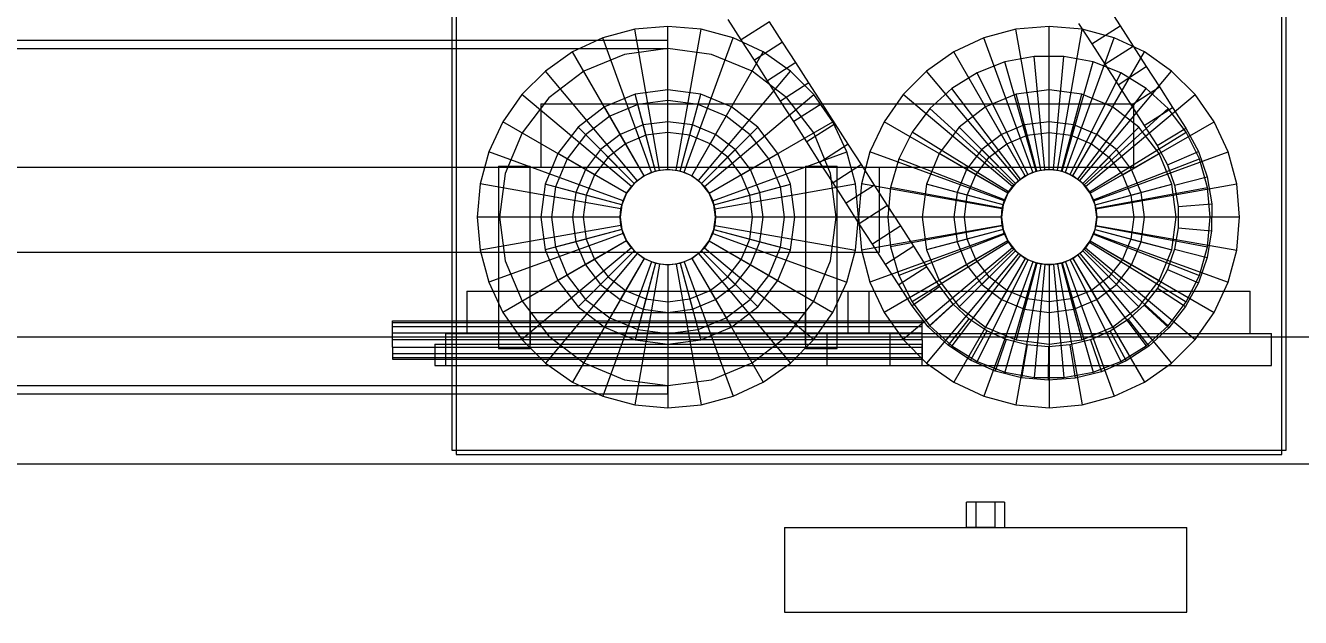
# Model space of a CAD drawing. Header units: millimetres. Extents: x -191664 to 191490, y -197311 to 10263.
# Drawn here: x 20351 to 20953, y -125022 to -124743 of the extents above; entities that cross this region are included whole.
import ezdxf

# ---------------------------------------------------------------- set-up
doc = ezdxf.new("R2010")
doc.units = ezdxf.units.MM
doc.layers.add('DET_secador_lateral', color=7, linetype='Continuous', lineweight=0)
doc.layers.add('R15_COTAS_TRANSPORTE_P', color=1, linetype='Continuous', lineweight=0)
doc.dimstyles.new('PLANTA_20', dxfattribs={"dimtxt": 50, "dimasz": 30, "dimexe": 30, "dimexo": 16, "dimgap": 20, "dimtad": 1, "dimtih": 1, "dimtoh": 1, "dimdec": 1, "dimzin": 0, "dimdsep": 46, "dimcen": 0.09, "dimadec": 0, "dimazin": 0, "dimtfac": 1, "dimtdec": 4, "dimtofl": 0, "dimtmove": 0, "dimatfit": 3, "dimfxl": 1, "dimtolj": 1, "dimtzin": 0, "dimarcsym": 0})

# ---------------------------------------------------------------- blocks, each defined once
blk = doc.blocks.new('*D133')
at = {"layer": 'Defpoints', "color": 0, "transparency": 16777216}
for p in [(439.69, -194147.98), (217.89, -194406.09), (-500, -194490), (-500, -194490), (500, -194490)]:
    blk.add_point(p, dxfattribs=at)
at = {"layer": 'R15_COTAS_TRANSPORTE_P', "color": 0, "lineweight": -2, "transparency": 16777216}
blk.add_arc((-500, -194490), 722.77, 2.37834, 17.62166, dxfattribs=at)
at = {"layer": 'R15_COTAS_TRANSPORTE_P', "color": 0, "transparency": 16777216}
for points in [[(184.12, -194272.81), (193.59, -194269.58), (179.18, -194242.8)], [(227.15, -194459.9), (217.15, -194460.11), (222.77, -194490)]]:
    blk.add_solid(points, dxfattribs=at)

msp = doc.modelspace()

# ---------------------------------------------------------------- linework, layer by layer
at = {"layer": 'DET_secador_lateral', "color": 55, "true_color": 0xb9a24b}
for p, q in [((20552.71, -124443.5), (20552.71, -124943.5)), ((20946.71, -124943.5), (20946.71, -124443.5)), ((20552.71, -124943.5), (20554.71, -124943.5)), ((20554.71, -124943.5), (20554.71, -124945.5)), ((20554.71, -124945.5), (20944.71, -124945.5)), ((20944.71, -124945.5), (20944.71, -124943.5)), ((20944.71, -124943.5), (20946.71, -124943.5))]:
    msp.add_line(p, q, dxfattribs=at)
at = {"layer": 'DET_secador_lateral', "color": 43, "true_color": 0xc7ad4e}
for p, q in [((20554.71, -124443.5), (20554.71, -124943.5)), ((20944.71, -124943.5), (20944.71, -124443.5)), ((20554.71, -124943.5), (20944.71, -124943.5))]:
    msp.add_line(p, q, dxfattribs=at)
at = {"layer": 'DET_secador_lateral', "color": 8, "true_color": 0x657a85}
for p, q in [((20862.04, -124733.52), (20868.24, -124743.16)), ((20689.34, -124749.87), (20683.15, -124740.23)), ((20702.7, -124741.28), (20689.34, -124749.87)), ((20708.9, -124750.92), (20702.7, -124741.28)), ((20848.68, -124742.1), (20854.88, -124751.74)), ((20854.88, -124751.74), (20868.24, -124743.16)), ((20868.24, -124743.16), (20874.43, -124752.79)), ((20695.54, -124759.51), (20689.34, -124749.87)), ((20708.9, -124750.92), (20695.54, -124759.51)), ((20715.09, -124760.56), (20708.9, -124750.92)), ((20854.88, -124751.74), (20861.08, -124761.38)), ((20861.08, -124761.38), (20874.43, -124752.79)), ((20874.43, -124752.79), (20880.63, -124762.43)), ((20701.74, -124769.14), (20695.54, -124759.51)), ((20715.09, -124760.56), (20701.74, -124769.14)), ((20721.29, -124770.2), (20715.09, -124760.56)), ((20861.08, -124761.38), (20867.27, -124771.02)), ((20867.27, -124771.02), (20880.63, -124762.43)), ((20880.63, -124762.43), (20886.83, -124772.07)), ((20707.93, -124778.78), (20701.74, -124769.14)), ((20721.29, -124770.2), (20707.93, -124778.78)), ((20727.49, -124779.83), (20721.29, -124770.2)), ((20867.27, -124771.02), (20873.47, -124780.66)), ((20873.47, -124780.66), (20886.83, -124772.07)), ((20886.83, -124772.07), (20893.02, -124781.71)), ((20714.13, -124788.42), (20707.93, -124778.78)), ((20727.49, -124779.83), (20714.13, -124788.42)), ((20733.68, -124789.47), (20727.49, -124779.83)), ((20873.47, -124780.66), (20879.67, -124790.3)), ((20879.67, -124790.3), (20893.02, -124781.71)), ((20893.02, -124781.71), (20899.37, -124791.6)), ((20720.32, -124798.06), (20714.13, -124788.42)), ((20733.68, -124789.47), (20720.32, -124798.06)), ((20739.88, -124799.11), (20733.68, -124789.47)), ((20879.67, -124790.3), (20885.71, -124799.68)), ((20885.71, -124799.68), (20899.37, -124791.6)), ((20899.37, -124791.6), (20905.26, -124802.51)), ((20726.52, -124807.7), (20720.32, -124798.06)), ((20739.88, -124799.11), (20726.52, -124807.7)), ((20746.08, -124808.75), (20739.88, -124799.11)), ((20885.71, -124799.68), (20890.72, -124808.9)), ((20890.72, -124808.9), (20905.26, -124802.51)), ((20905.26, -124802.51), (20909.41, -124814.58)), ((20732.72, -124817.34), (20726.52, -124807.7)), ((20746.08, -124808.75), (20732.72, -124817.34)), ((20752.27, -124818.39), (20746.08, -124808.75)), ((20890.72, -124808.9), (20894.02, -124818.48)), ((20738.91, -124826.98), (20732.72, -124817.34)), ((20752.27, -124818.39), (20738.91, -124826.98)), ((20758.47, -124828.03), (20752.27, -124818.39)), ((20894.02, -124818.48), (20909.41, -124814.58)), ((20894.02, -124818.48), (20895.68, -124828.47)), ((20909.41, -124814.58), (20911.51, -124827.17)), ((20745.11, -124836.61), (20738.91, -124826.98)), ((20758.47, -124828.03), (20745.11, -124836.61)), ((20764.66, -124837.67), (20758.47, -124828.03)), ((20895.68, -124828.47), (20895.67, -124838.6)), ((20895.68, -124828.47), (20911.51, -124827.17)), ((20911.51, -124827.17), (20911.5, -124839.93)), ((20751.31, -124846.25), (20745.11, -124836.61)), ((20764.66, -124837.67), (20751.31, -124846.25)), ((20770.86, -124847.3), (20764.66, -124837.67)), ((20895.67, -124838.6), (20894, -124848.59)), ((20895.67, -124838.6), (20911.5, -124839.93)), ((20911.5, -124839.93), (20909.39, -124852.51)), ((20757.5, -124855.89), (20751.31, -124846.25)), ((20770.86, -124847.3), (20757.5, -124855.89)), ((20777.06, -124856.94), (20770.86, -124847.3)), ((20894, -124848.59), (20890.69, -124858.17)), ((20894, -124848.59), (20909.39, -124852.51)), ((20909.39, -124852.51), (20905.23, -124864.57)), ((20763.7, -124865.53), (20757.5, -124855.89)), ((20777.06, -124856.94), (20763.7, -124865.53)), ((20783.07, -124866.31), (20777.06, -124856.94)), ((20890.69, -124858.17), (20885.86, -124867.07)), ((20890.69, -124858.17), (20905.23, -124864.57)), ((20770.08, -124875.44), (20763.7, -124865.53)), ((20783.07, -124866.31), (20770.08, -124875.44)), ((20789.42, -124874.62), (20783.07, -124866.31)), ((20885.86, -124867.07), (20879.61, -124875.05)), ((20885.86, -124867.07), (20899.13, -124875.78)), ((20905.23, -124864.57), (20899.13, -124875.78)), ((20777.66, -124885.29), (20770.08, -124875.44)), ((20789.42, -124874.62), (20777.66, -124885.29)), ((20796.82, -124881.53), (20789.42, -124874.62)), ((20879.61, -124875.05), (20872.14, -124881.89)), ((20879.61, -124875.05), (20891.27, -124885.83)), ((20899.13, -124875.78), (20891.27, -124885.83)), ((20786.99, -124894), (20777.66, -124885.29)), ((20796.82, -124881.53), (20786.99, -124894)), ((20805.27, -124887.12), (20796.82, -124881.53)), ((20872.14, -124881.89), (20863.64, -124887.4)), ((20872.14, -124881.89), (20881.86, -124894.45)), ((20805.27, -124887.12), (20797.63, -124901.04)), ((20814.52, -124891.25), (20805.27, -124887.12)), ((20814.52, -124891.25), (20809.28, -124906.24)), ((20824.33, -124893.79), (20814.52, -124891.25)), ((20863.64, -124887.4), (20854.35, -124891.44)), ((20863.64, -124887.4), (20871.15, -124901.39)), ((20891.27, -124885.83), (20881.86, -124894.45)), ((20797.63, -124901.04), (20786.99, -124894)), ((20824.33, -124893.79), (20821.63, -124909.44)), ((20834.42, -124894.68), (20824.33, -124893.79)), ((20834.42, -124894.68), (20834.35, -124910.55)), ((20844.52, -124893.88), (20834.42, -124894.68)), ((20854.35, -124891.44), (20844.52, -124893.88)), ((20844.52, -124893.88), (20847.07, -124909.56)), ((20854.35, -124891.44), (20859.45, -124906.48)), ((20881.86, -124894.45), (20871.15, -124901.39)), ((20809.28, -124906.24), (20797.63, -124901.04)), ((20871.15, -124901.39), (20859.45, -124906.48)), ((20821.63, -124909.44), (20809.28, -124906.24)), ((20834.35, -124910.55), (20821.63, -124909.44)), ((20859.45, -124906.48), (20847.07, -124909.56)), ((20847.07, -124909.56), (20834.35, -124910.55))]:
    msp.add_line(p, q, dxfattribs=at)
at = {"layer": 'DET_secador_lateral', "color": 252, "true_color": 0x8ba19a}
for p, q in [((20639.08, -124744.87), (20623.93, -124748.93)), ((20654.71, -124743.5), (20639.08, -124744.87)), ((20650.81, -124811.34), (20639.08, -124744.87)), ((20670.34, -124744.87), (20654.71, -124743.5)), ((20654.71, -124811), (20654.71, -124743.5)), ((20658.62, -124811.34), (20670.34, -124744.87)), ((20685.49, -124748.93), (20670.34, -124744.87)), ((20819.08, -124744.87), (20803.93, -124748.93)), ((20834.71, -124743.5), (20819.08, -124744.87)), ((20830.81, -124811.34), (20819.08, -124744.87)), ((20850.34, -124744.87), (20834.71, -124743.5)), ((20834.71, -124811), (20834.71, -124743.5)), ((20838.62, -124811.34), (20850.34, -124744.87)), ((20865.49, -124748.93), (20850.34, -124744.87)), ((20623.93, -124748.93), (20609.71, -124755.56)), ((20647.02, -124812.36), (20623.93, -124748.93)), ((20662.41, -124812.36), (20685.49, -124748.93)), ((20699.71, -124755.56), (20685.49, -124748.93)), ((20803.93, -124748.93), (20789.71, -124755.56)), ((20827.02, -124812.36), (20803.93, -124748.93)), ((20842.41, -124812.36), (20865.49, -124748.93)), ((20879.71, -124755.56), (20865.49, -124748.93)), ((20609.71, -124755.56), (20596.86, -124764.56)), ((20643.46, -124814.01), (20609.71, -124755.56)), ((20665.96, -124814.01), (20699.71, -124755.56)), ((20712.56, -124764.56), (20699.71, -124755.56)), ((20789.71, -124755.56), (20776.86, -124764.56)), ((20823.46, -124814.01), (20789.71, -124755.56)), ((20827.69, -124757.71), (20813.88, -124760.29)), ((20841.74, -124757.71), (20827.69, -124757.71)), ((20832.64, -124811.1), (20827.69, -124757.71)), ((20836.79, -124811.1), (20841.74, -124757.71)), ((20855.54, -124760.29), (20841.74, -124757.71)), ((20845.96, -124814.01), (20879.71, -124755.56)), ((20892.56, -124764.56), (20879.71, -124755.56)), ((20596.86, -124764.56), (20585.77, -124775.65)), ((20640.25, -124816.26), (20596.86, -124764.56)), ((20669.17, -124816.26), (20712.56, -124764.56)), ((20723.66, -124775.65), (20712.56, -124764.56)), ((20776.86, -124764.56), (20765.77, -124775.65)), ((20820.25, -124816.26), (20776.86, -124764.56)), ((20813.88, -124760.29), (20800.78, -124765.36)), ((20828.55, -124811.86), (20813.88, -124760.29)), ((20840.87, -124811.86), (20855.54, -124760.29)), ((20849.17, -124816.26), (20892.56, -124764.56)), ((20868.64, -124765.36), (20855.54, -124760.29)), ((20903.66, -124775.65), (20892.56, -124764.56)), ((20800.78, -124765.36), (20788.84, -124772.76)), ((20824.68, -124813.36), (20800.78, -124765.36)), ((20844.74, -124813.36), (20868.64, -124765.36)), ((20880.58, -124772.76), (20868.64, -124765.36)), ((20585.77, -124775.65), (20576.77, -124788.5)), ((20637.48, -124819.04), (20585.77, -124775.65)), ((20639.18, -124775.54), (20624.71, -124781.54)), ((20654.71, -124773.5), (20639.18, -124775.54)), ((20644.36, -124794.86), (20639.18, -124775.54)), ((20648.89, -124811.77), (20639.18, -124775.54)), ((20670.24, -124775.54), (20654.71, -124773.5)), ((20654.71, -124793.5), (20654.71, -124773.5)), ((20654.71, -124811), (20654.71, -124773.5)), ((20660.54, -124811.77), (20670.24, -124775.54)), ((20665.06, -124794.86), (20670.24, -124775.54)), ((20684.71, -124781.54), (20670.24, -124775.54)), ((20671.95, -124819.04), (20723.66, -124775.65)), ((20732.65, -124788.5), (20723.66, -124775.65)), ((20765.77, -124775.65), (20756.77, -124788.5)), ((20817.48, -124819.04), (20765.77, -124775.65)), ((20788.84, -124772.76), (20778.46, -124782.22)), ((20821.15, -124815.54), (20788.84, -124772.76)), ((20819.18, -124775.54), (20804.71, -124781.54)), ((20834.71, -124773.5), (20819.18, -124775.54)), ((20824.36, -124794.86), (20819.18, -124775.54)), ((20828.89, -124811.77), (20819.18, -124775.54)), ((20850.24, -124775.54), (20834.71, -124773.5)), ((20834.71, -124793.5), (20834.71, -124773.5)), ((20834.71, -124811), (20834.71, -124773.5)), ((20840.54, -124811.77), (20850.24, -124775.54)), ((20845.06, -124794.86), (20850.24, -124775.54)), ((20848.27, -124815.54), (20880.58, -124772.76)), ((20864.71, -124781.54), (20850.24, -124775.54)), ((20851.95, -124819.04), (20903.66, -124775.65)), ((20890.96, -124782.22), (20880.58, -124772.76)), ((20912.65, -124788.5), (20903.66, -124775.65)), ((20624.71, -124781.54), (20612.29, -124791.07)), ((20634.71, -124798.86), (20624.71, -124781.54)), ((20643.46, -124814.01), (20624.71, -124781.54)), ((20665.96, -124814.01), (20684.71, -124781.54)), ((20674.71, -124798.86), (20684.71, -124781.54)), ((20697.14, -124791.07), (20684.71, -124781.54)), ((20778.46, -124782.22), (20770, -124793.43)), ((20818.08, -124818.34), (20778.46, -124782.22)), ((20804.71, -124781.54), (20792.29, -124791.07)), ((20814.71, -124798.86), (20804.71, -124781.54)), ((20823.46, -124814.01), (20804.71, -124781.54)), ((20845.96, -124814.01), (20864.71, -124781.54)), ((20851.34, -124818.34), (20890.96, -124782.22)), ((20854.71, -124798.86), (20864.71, -124781.54)), ((20877.14, -124791.07), (20864.71, -124781.54)), ((20899.43, -124793.43), (20890.96, -124782.22)), ((20576.77, -124788.5), (20570.14, -124802.72)), ((20635.23, -124822.25), (20576.77, -124788.5)), ((20654.71, -124788.5), (20643.07, -124790.03)), ((20666.36, -124790.03), (20654.71, -124788.5)), ((20654.71, -124811), (20654.71, -124788.5)), ((20674.2, -124822.25), (20732.65, -124788.5)), ((20739.28, -124802.72), (20732.65, -124788.5)), ((20756.77, -124788.5), (20750.14, -124802.72)), ((20815.23, -124822.25), (20756.77, -124788.5)), ((20834.71, -124788.5), (20823.07, -124790.03)), ((20846.36, -124790.03), (20834.71, -124788.5)), ((20834.71, -124811), (20834.71, -124788.5)), ((20854.2, -124822.25), (20912.65, -124788.5)), ((20919.28, -124802.72), (20912.65, -124788.5)), ((20612.29, -124791.07), (20602.75, -124803.5)), ((20626.43, -124805.22), (20612.29, -124791.07)), ((20638.8, -124817.59), (20612.29, -124791.07)), ((20632.21, -124794.53), (20622.89, -124801.68)), ((20643.07, -124790.03), (20632.21, -124794.53)), ((20643.46, -124814.01), (20632.21, -124794.53)), ((20648.89, -124811.77), (20643.07, -124790.03)), ((20660.54, -124811.77), (20666.36, -124790.03)), ((20665.96, -124814.01), (20677.21, -124794.53)), ((20677.21, -124794.53), (20666.36, -124790.03)), ((20670.62, -124817.59), (20697.14, -124791.07)), ((20686.53, -124801.68), (20677.21, -124794.53)), ((20683, -124805.22), (20697.14, -124791.07)), ((20706.67, -124803.5), (20697.14, -124791.07)), ((20770, -124793.43), (20763.74, -124806)), ((20815.58, -124821.66), (20770, -124793.43)), ((20792.29, -124791.07), (20782.75, -124803.5)), ((20806.43, -124805.22), (20792.29, -124791.07)), ((20818.8, -124817.59), (20792.29, -124791.07)), ((20812.21, -124794.53), (20802.89, -124801.68)), ((20823.07, -124790.03), (20812.21, -124794.53)), ((20823.46, -124814.01), (20812.21, -124794.53)), ((20814.71, -124798.86), (20824.36, -124794.86)), ((20828.89, -124811.77), (20823.07, -124790.03)), ((20824.36, -124794.86), (20834.71, -124793.5)), ((20834.71, -124793.5), (20845.06, -124794.86)), ((20840.54, -124811.77), (20846.36, -124790.03)), ((20845.06, -124794.86), (20854.71, -124798.86)), ((20845.96, -124814.01), (20857.21, -124794.53)), ((20857.21, -124794.53), (20846.36, -124790.03)), ((20850.62, -124817.59), (20877.14, -124791.07)), ((20853.84, -124821.66), (20899.43, -124793.43)), ((20866.53, -124801.68), (20857.21, -124794.53)), ((20863, -124805.22), (20877.14, -124791.07)), ((20886.67, -124803.5), (20877.14, -124791.07)), ((20905.69, -124806), (20899.43, -124793.43)), ((20806.43, -124805.22), (20814.71, -124798.86)), ((20854.71, -124798.86), (20863, -124805.22)), ((20570.14, -124802.72), (20566.08, -124817.87)), ((20633.57, -124825.8), (20570.14, -124802.72)), ((20602.75, -124803.5), (20596.76, -124817.97)), ((20620.07, -124813.5), (20602.75, -124803.5)), ((20635.23, -124822.25), (20602.75, -124803.5)), ((20622.89, -124801.68), (20615.74, -124811)), ((20638.8, -124817.59), (20622.89, -124801.68)), ((20670.62, -124817.59), (20686.53, -124801.68)), ((20674.2, -124822.25), (20706.67, -124803.5)), ((20675.86, -124825.8), (20739.28, -124802.72)), ((20693.68, -124811), (20686.53, -124801.68)), ((20689.35, -124813.5), (20706.67, -124803.5)), ((20712.67, -124817.97), (20706.67, -124803.5)), ((20743.34, -124817.87), (20739.28, -124802.72)), ((20750.14, -124802.72), (20746.08, -124817.87)), ((20813.57, -124825.8), (20750.14, -124802.72)), ((20763.74, -124806), (20759.89, -124819.51)), ((20813.73, -124825.37), (20763.74, -124806)), ((20782.75, -124803.5), (20776.76, -124817.97)), ((20800.07, -124813.5), (20782.75, -124803.5)), ((20815.23, -124822.25), (20782.75, -124803.5)), ((20802.89, -124801.68), (20795.74, -124811)), ((20800.07, -124813.5), (20806.43, -124805.22)), ((20818.8, -124817.59), (20802.89, -124801.68)), ((20850.62, -124817.59), (20866.53, -124801.68)), ((20854.2, -124822.25), (20886.67, -124803.5)), ((20855.69, -124825.37), (20905.69, -124806)), ((20855.86, -124825.8), (20919.28, -124802.72)), ((20863, -124805.22), (20869.35, -124813.5)), ((20873.68, -124811), (20866.53, -124801.68)), ((20869.35, -124813.5), (20886.67, -124803.5)), ((20892.67, -124817.97), (20886.67, -124803.5)), ((20909.53, -124819.51), (20905.69, -124806)), ((20923.34, -124817.87), (20919.28, -124802.72)), ((20615.74, -124811), (20611.25, -124821.85)), ((20635.23, -124822.25), (20615.74, -124811)), ((20643.46, -124814.01), (20647.02, -124812.36)), ((20647.02, -124812.36), (20650.81, -124811.34)), ((20650.81, -124811.34), (20654.71, -124811)), ((20654.71, -124811), (20658.62, -124811.34)), ((20658.62, -124811.34), (20662.41, -124812.36)), ((20662.41, -124812.36), (20665.96, -124814.01)), ((20674.2, -124822.25), (20693.68, -124811)), ((20698.18, -124821.85), (20693.68, -124811)), ((20795.74, -124811), (20791.25, -124821.85)), ((20815.23, -124822.25), (20795.74, -124811)), ((20823.46, -124814.01), (20827.02, -124812.36)), ((20824.68, -124813.36), (20828.55, -124811.86)), ((20827.02, -124812.36), (20830.81, -124811.34)), ((20828.55, -124811.86), (20832.64, -124811.1)), ((20830.81, -124811.34), (20834.71, -124811)), ((20832.64, -124811.1), (20836.79, -124811.1)), ((20834.71, -124811), (20838.62, -124811.34)), ((20836.79, -124811.1), (20840.87, -124811.86)), ((20838.62, -124811.34), (20842.41, -124812.36)), ((20840.87, -124811.86), (20844.74, -124813.36)), ((20842.41, -124812.36), (20845.96, -124814.01)), ((20854.2, -124822.25), (20873.68, -124811)), ((20878.18, -124821.85), (20873.68, -124811)), ((20566.08, -124817.87), (20564.71, -124833.5)), ((20632.55, -124829.59), (20566.08, -124817.87)), ((20596.76, -124817.97), (20594.71, -124833.5)), ((20616.08, -124823.15), (20596.76, -124817.97)), ((20632.98, -124827.68), (20596.76, -124817.97)), ((20635.23, -124822.25), (20637.48, -124819.04)), ((20637.48, -124819.04), (20640.25, -124816.26)), ((20640.25, -124816.26), (20643.46, -124814.01)), ((20665.96, -124814.01), (20669.17, -124816.26)), ((20669.17, -124816.26), (20671.95, -124819.04)), ((20671.95, -124819.04), (20674.2, -124822.25)), ((20676.45, -124827.68), (20712.67, -124817.97)), ((20676.87, -124829.59), (20743.34, -124817.87)), ((20693.35, -124823.15), (20712.67, -124817.97)), ((20714.71, -124833.5), (20712.67, -124817.97)), ((20744.71, -124833.5), (20743.34, -124817.87)), ((20746.08, -124817.87), (20744.71, -124833.5)), ((20812.55, -124829.59), (20746.08, -124817.87)), ((20776.76, -124817.97), (20774.71, -124833.5)), ((20796.08, -124823.15), (20776.76, -124817.97)), ((20812.98, -124827.68), (20776.76, -124817.97)), ((20796.08, -124823.15), (20800.07, -124813.5)), ((20815.23, -124822.25), (20817.48, -124819.04)), ((20815.58, -124821.66), (20818.08, -124818.34)), ((20817.48, -124819.04), (20820.25, -124816.26)), ((20818.08, -124818.34), (20821.15, -124815.54)), ((20820.25, -124816.26), (20823.46, -124814.01)), ((20821.15, -124815.54), (20824.68, -124813.36)), ((20844.74, -124813.36), (20848.27, -124815.54)), ((20845.96, -124814.01), (20849.17, -124816.26)), ((20848.27, -124815.54), (20851.34, -124818.34)), ((20849.17, -124816.26), (20851.95, -124819.04)), ((20851.34, -124818.34), (20853.84, -124821.66)), ((20851.95, -124819.04), (20854.2, -124822.25)), ((20856.45, -124827.68), (20892.67, -124817.97)), ((20856.87, -124829.59), (20923.34, -124817.87)), ((20869.35, -124813.5), (20873.35, -124823.15)), ((20873.35, -124823.15), (20892.67, -124817.97)), ((20894.71, -124833.5), (20892.67, -124817.97)), ((20924.71, -124833.5), (20923.34, -124817.87)), ((20611.25, -124821.85), (20609.71, -124833.5)), ((20632.98, -124827.68), (20611.25, -124821.85)), ((20633.57, -124825.8), (20635.23, -124822.25)), ((20674.2, -124822.25), (20675.86, -124825.8)), ((20676.45, -124827.68), (20698.18, -124821.85)), ((20699.71, -124833.5), (20698.18, -124821.85)), ((20759.89, -124819.51), (20758.6, -124833.5)), ((20812.6, -124829.37), (20759.89, -124819.51)), ((20791.25, -124821.85), (20789.71, -124833.5)), ((20812.98, -124827.68), (20791.25, -124821.85)), ((20794.71, -124833.5), (20796.08, -124823.15)), ((20813.57, -124825.8), (20815.23, -124822.25)), ((20813.73, -124825.37), (20815.58, -124821.66)), ((20853.84, -124821.66), (20855.69, -124825.37)), ((20854.2, -124822.25), (20855.86, -124825.8)), ((20856.45, -124827.68), (20878.18, -124821.85)), ((20856.83, -124829.37), (20909.53, -124819.51)), ((20873.35, -124823.15), (20874.71, -124833.5)), ((20879.71, -124833.5), (20878.18, -124821.85)), ((20910.83, -124833.5), (20909.53, -124819.51)), ((20632.21, -124833.5), (20632.55, -124829.59)), ((20632.55, -124829.59), (20633.57, -124825.8)), ((20675.86, -124825.8), (20676.87, -124829.59)), ((20676.87, -124829.59), (20677.21, -124833.5)), ((20812.21, -124833.5), (20812.6, -124829.37)), ((20812.21, -124833.5), (20812.55, -124829.59)), ((20812.55, -124829.59), (20813.57, -124825.8)), ((20812.6, -124829.37), (20813.73, -124825.37)), ((20855.69, -124825.37), (20856.83, -124829.37)), ((20855.86, -124825.8), (20856.87, -124829.59)), ((20856.83, -124829.37), (20857.21, -124833.5)), ((20856.87, -124829.59), (20857.21, -124833.5)), ((20632.21, -124833.5), (20564.71, -124833.5)), ((20564.71, -124833.5), (20566.08, -124849.13)), ((20614.71, -124833.5), (20594.71, -124833.5)), ((20594.71, -124833.5), (20596.76, -124849.03)), ((20632.21, -124833.5), (20594.71, -124833.5)), ((20632.21, -124833.5), (20609.71, -124833.5)), ((20609.71, -124833.5), (20611.25, -124845.15)), ((20632.55, -124837.41), (20632.21, -124833.5)), ((20677.21, -124833.5), (20676.87, -124837.41)), ((20714.71, -124833.5), (20677.21, -124833.5)), ((20699.71, -124833.5), (20677.21, -124833.5)), ((20744.71, -124833.5), (20677.21, -124833.5)), ((20714.71, -124833.5), (20694.71, -124833.5)), ((20698.18, -124845.15), (20699.71, -124833.5)), ((20712.67, -124849.03), (20714.71, -124833.5)), ((20743.34, -124849.13), (20744.71, -124833.5)), ((20812.21, -124833.5), (20744.71, -124833.5)), ((20744.71, -124833.5), (20746.08, -124849.13)), ((20812.21, -124833.5), (20758.6, -124833.5)), ((20758.6, -124833.5), (20759.89, -124847.49)), ((20794.71, -124833.5), (20774.71, -124833.5)), ((20774.71, -124833.5), (20776.76, -124849.03)), ((20812.21, -124833.5), (20774.71, -124833.5)), ((20812.21, -124833.5), (20789.71, -124833.5)), ((20789.71, -124833.5), (20791.25, -124845.15)), ((20796.08, -124843.85), (20794.71, -124833.5)), ((20812.6, -124837.63), (20812.21, -124833.5)), ((20812.55, -124837.41), (20812.21, -124833.5)), ((20857.21, -124833.5), (20856.83, -124837.63)), ((20857.21, -124833.5), (20856.87, -124837.41)), ((20894.71, -124833.5), (20857.21, -124833.5)), ((20879.71, -124833.5), (20857.21, -124833.5)), ((20910.83, -124833.5), (20857.21, -124833.5)), ((20924.71, -124833.5), (20857.21, -124833.5)), ((20874.71, -124833.5), (20873.35, -124843.85)), ((20894.71, -124833.5), (20874.71, -124833.5)), ((20878.18, -124845.15), (20879.71, -124833.5)), ((20892.67, -124849.03), (20894.71, -124833.5)), ((20909.53, -124847.49), (20910.83, -124833.5)), ((20923.34, -124849.13), (20924.71, -124833.5)), ((20632.55, -124837.41), (20566.08, -124849.13)), ((20633.57, -124841.2), (20570.14, -124864.28)), ((20632.98, -124839.32), (20596.76, -124849.03)), ((20632.98, -124839.32), (20611.25, -124845.15)), ((20633.57, -124841.2), (20632.55, -124837.41)), ((20635.23, -124844.75), (20633.57, -124841.2)), ((20675.86, -124841.2), (20674.2, -124844.75)), ((20676.87, -124837.41), (20675.86, -124841.2)), ((20675.86, -124841.2), (20739.28, -124864.28)), ((20676.45, -124839.32), (20712.67, -124849.03)), ((20676.45, -124839.32), (20698.18, -124845.15)), ((20676.87, -124837.41), (20743.34, -124849.13)), ((20812.55, -124837.41), (20746.08, -124849.13)), ((20813.57, -124841.2), (20750.14, -124864.28)), ((20812.6, -124837.63), (20759.89, -124847.49)), ((20813.73, -124841.63), (20763.74, -124861)), ((20812.98, -124839.32), (20776.76, -124849.03)), ((20812.98, -124839.32), (20791.25, -124845.15)), ((20813.57, -124841.2), (20812.55, -124837.41)), ((20813.73, -124841.63), (20812.6, -124837.63)), ((20815.23, -124844.75), (20813.57, -124841.2)), ((20815.58, -124845.34), (20813.73, -124841.63)), ((20855.69, -124841.63), (20853.84, -124845.34)), ((20855.86, -124841.2), (20854.2, -124844.75)), ((20856.83, -124837.63), (20855.69, -124841.63)), ((20855.69, -124841.63), (20905.69, -124861)), ((20856.87, -124837.41), (20855.86, -124841.2)), ((20855.86, -124841.2), (20919.28, -124864.28)), ((20856.45, -124839.32), (20892.67, -124849.03)), ((20856.45, -124839.32), (20878.18, -124845.15)), ((20856.83, -124837.63), (20909.53, -124847.49)), ((20856.87, -124837.41), (20923.34, -124849.13)), ((20566.08, -124849.13), (20570.14, -124864.28)), ((20635.23, -124844.75), (20576.77, -124878.5)), ((20637.48, -124847.96), (20585.77, -124891.35)), ((20616.08, -124843.85), (20596.76, -124849.03)), ((20596.76, -124849.03), (20602.75, -124863.5)), ((20635.23, -124844.75), (20602.75, -124863.5)), ((20611.25, -124845.15), (20615.74, -124856)), ((20635.23, -124844.75), (20615.74, -124856)), ((20637.48, -124847.96), (20635.23, -124844.75)), ((20640.25, -124850.74), (20637.48, -124847.96)), ((20671.95, -124847.96), (20669.17, -124850.74)), ((20674.2, -124844.75), (20671.95, -124847.96)), ((20671.95, -124847.96), (20723.66, -124891.35)), ((20674.2, -124844.75), (20706.67, -124863.5)), ((20674.2, -124844.75), (20693.68, -124856)), ((20674.2, -124844.75), (20732.65, -124878.5)), ((20693.35, -124843.85), (20712.67, -124849.03)), ((20693.68, -124856), (20698.18, -124845.15)), ((20706.67, -124863.5), (20712.67, -124849.03)), ((20739.28, -124864.28), (20743.34, -124849.13)), ((20746.08, -124849.13), (20750.14, -124864.28)), ((20815.23, -124844.75), (20756.77, -124878.5)), ((20759.89, -124847.49), (20763.74, -124861)), ((20817.48, -124847.96), (20765.77, -124891.35)), ((20815.58, -124845.34), (20770, -124873.57)), ((20796.08, -124843.85), (20776.76, -124849.03)), ((20776.76, -124849.03), (20782.75, -124863.5)), ((20818.08, -124848.66), (20778.46, -124884.78)), ((20815.23, -124844.75), (20782.75, -124863.5)), ((20791.25, -124845.15), (20795.74, -124856)), ((20815.23, -124844.75), (20795.74, -124856)), ((20800.07, -124853.5), (20796.08, -124843.85)), ((20817.48, -124847.96), (20815.23, -124844.75)), ((20818.08, -124848.66), (20815.58, -124845.34)), ((20820.25, -124850.74), (20817.48, -124847.96)), ((20821.15, -124851.46), (20818.08, -124848.66)), ((20851.34, -124848.66), (20848.27, -124851.46)), ((20851.95, -124847.96), (20849.17, -124850.74)), ((20853.84, -124845.34), (20851.34, -124848.66)), ((20851.34, -124848.66), (20890.96, -124884.78)), ((20854.2, -124844.75), (20851.95, -124847.96)), ((20851.95, -124847.96), (20903.66, -124891.35)), ((20853.84, -124845.34), (20899.43, -124873.57)), ((20854.2, -124844.75), (20886.67, -124863.5)), ((20854.2, -124844.75), (20873.68, -124856)), ((20854.2, -124844.75), (20912.65, -124878.5)), ((20873.35, -124843.85), (20869.35, -124853.5)), ((20873.35, -124843.85), (20892.67, -124849.03)), ((20873.68, -124856), (20878.18, -124845.15)), ((20886.67, -124863.5), (20892.67, -124849.03)), ((20905.69, -124861), (20909.53, -124847.49)), ((20919.28, -124864.28), (20923.34, -124849.13)), ((20640.25, -124850.74), (20596.86, -124902.44)), ((20620.07, -124853.5), (20602.75, -124863.5)), ((20643.46, -124852.99), (20609.71, -124911.44)), ((20638.8, -124849.41), (20612.29, -124875.93)), ((20638.8, -124849.41), (20622.89, -124865.32)), ((20647.02, -124854.64), (20623.93, -124918.07)), ((20643.46, -124852.99), (20624.71, -124885.46)), ((20643.46, -124852.99), (20632.21, -124872.47)), ((20648.89, -124855.23), (20639.18, -124891.46)), ((20643.46, -124852.99), (20640.25, -124850.74)), ((20648.89, -124855.23), (20643.07, -124876.97)), ((20647.02, -124854.64), (20643.46, -124852.99)), ((20650.81, -124855.66), (20647.02, -124854.64)), ((20662.41, -124854.64), (20658.62, -124855.66)), ((20660.54, -124855.23), (20670.24, -124891.46)), ((20660.54, -124855.23), (20666.36, -124876.97)), ((20665.96, -124852.99), (20662.41, -124854.64)), ((20662.41, -124854.64), (20685.49, -124918.07)), ((20669.17, -124850.74), (20665.96, -124852.99)), ((20665.96, -124852.99), (20684.71, -124885.46)), ((20665.96, -124852.99), (20677.21, -124872.47)), ((20665.96, -124852.99), (20699.71, -124911.44)), ((20669.17, -124850.74), (20712.56, -124902.44)), ((20670.62, -124849.41), (20697.14, -124875.93)), ((20670.62, -124849.41), (20686.53, -124865.32)), ((20689.35, -124853.5), (20706.67, -124863.5)), ((20820.25, -124850.74), (20776.86, -124902.44)), ((20800.07, -124853.5), (20782.75, -124863.5)), ((20821.15, -124851.46), (20788.84, -124894.24)), ((20823.46, -124852.99), (20789.71, -124911.44)), ((20818.8, -124849.41), (20792.29, -124875.93)), ((20806.43, -124861.78), (20800.07, -124853.5)), ((20824.68, -124853.64), (20800.78, -124901.64)), ((20818.8, -124849.41), (20802.89, -124865.32)), ((20827.02, -124854.64), (20803.93, -124918.07)), ((20823.46, -124852.99), (20804.71, -124885.46)), ((20823.46, -124852.99), (20812.21, -124872.47)), ((20828.55, -124855.14), (20813.88, -124906.71)), ((20828.89, -124855.23), (20819.18, -124891.46)), ((20823.46, -124852.99), (20820.25, -124850.74)), ((20824.68, -124853.64), (20821.15, -124851.46)), ((20828.89, -124855.23), (20823.07, -124876.97)), ((20827.02, -124854.64), (20823.46, -124852.99)), ((20828.55, -124855.14), (20824.68, -124853.64)), ((20830.81, -124855.66), (20827.02, -124854.64)), ((20832.64, -124855.9), (20828.55, -124855.14)), ((20840.87, -124855.14), (20836.79, -124855.9)), ((20842.41, -124854.64), (20838.62, -124855.66)), ((20840.54, -124855.23), (20850.24, -124891.46)), ((20840.54, -124855.23), (20846.36, -124876.97)), ((20844.74, -124853.64), (20840.87, -124855.14)), ((20840.87, -124855.14), (20855.54, -124906.71)), ((20845.96, -124852.99), (20842.41, -124854.64)), ((20842.41, -124854.64), (20865.49, -124918.07)), ((20848.27, -124851.46), (20844.74, -124853.64)), ((20844.74, -124853.64), (20868.64, -124901.64)), ((20849.17, -124850.74), (20845.96, -124852.99)), ((20845.96, -124852.99), (20864.71, -124885.46)), ((20845.96, -124852.99), (20857.21, -124872.47)), ((20845.96, -124852.99), (20879.71, -124911.44)), ((20848.27, -124851.46), (20880.58, -124894.24)), ((20849.17, -124850.74), (20892.56, -124902.44)), ((20850.62, -124849.41), (20877.14, -124875.93)), ((20850.62, -124849.41), (20866.53, -124865.32)), ((20869.35, -124853.5), (20863, -124861.78)), ((20869.35, -124853.5), (20886.67, -124863.5)), ((20615.74, -124856), (20622.89, -124865.32)), ((20650.81, -124855.66), (20639.08, -124922.13)), ((20654.71, -124856), (20650.81, -124855.66)), ((20658.62, -124855.66), (20654.71, -124856)), ((20654.71, -124856), (20654.71, -124893.5)), ((20654.71, -124856), (20654.71, -124878.5)), ((20654.71, -124856), (20654.71, -124923.5)), ((20658.62, -124855.66), (20670.34, -124922.13)), ((20686.53, -124865.32), (20693.68, -124856)), ((20763.74, -124861), (20770, -124873.57)), ((20795.74, -124856), (20802.89, -124865.32)), ((20830.81, -124855.66), (20819.08, -124922.13)), ((20832.64, -124855.9), (20827.69, -124909.29)), ((20834.71, -124856), (20830.81, -124855.66)), ((20836.79, -124855.9), (20832.64, -124855.9)), ((20838.62, -124855.66), (20834.71, -124856)), ((20834.71, -124856), (20834.71, -124893.5)), ((20834.71, -124856), (20834.71, -124878.5)), ((20834.71, -124856), (20834.71, -124923.5)), ((20836.79, -124855.9), (20841.74, -124909.29)), ((20838.62, -124855.66), (20850.34, -124922.13)), ((20866.53, -124865.32), (20873.68, -124856)), ((20899.43, -124873.57), (20905.69, -124861)), ((20570.14, -124864.28), (20576.77, -124878.5)), ((20602.75, -124863.5), (20612.29, -124875.93)), ((20626.43, -124861.78), (20612.29, -124875.93)), ((20622.89, -124865.32), (20632.21, -124872.47)), ((20677.21, -124872.47), (20686.53, -124865.32)), ((20683, -124861.78), (20697.14, -124875.93)), ((20697.14, -124875.93), (20706.67, -124863.5)), ((20732.65, -124878.5), (20739.28, -124864.28)), ((20750.14, -124864.28), (20756.77, -124878.5)), ((20782.75, -124863.5), (20792.29, -124875.93)), ((20806.43, -124861.78), (20792.29, -124875.93)), ((20802.89, -124865.32), (20812.21, -124872.47)), ((20814.71, -124868.14), (20806.43, -124861.78)), ((20863, -124861.78), (20854.71, -124868.14)), ((20857.21, -124872.47), (20866.53, -124865.32)), ((20863, -124861.78), (20877.14, -124875.93)), ((20877.14, -124875.93), (20886.67, -124863.5)), ((20912.65, -124878.5), (20919.28, -124864.28)), ((20634.71, -124868.14), (20624.71, -124885.46)), ((20632.21, -124872.47), (20643.07, -124876.97)), ((20644.36, -124872.14), (20639.18, -124891.46)), ((20665.06, -124872.14), (20670.24, -124891.46)), ((20666.36, -124876.97), (20677.21, -124872.47)), ((20674.71, -124868.14), (20684.71, -124885.46)), ((20814.71, -124868.14), (20804.71, -124885.46)), ((20812.21, -124872.47), (20823.07, -124876.97)), ((20824.36, -124872.14), (20814.71, -124868.14)), ((20824.36, -124872.14), (20819.18, -124891.46)), ((20834.71, -124873.5), (20824.36, -124872.14)), ((20845.06, -124872.14), (20834.71, -124873.5)), ((20854.71, -124868.14), (20845.06, -124872.14)), ((20845.06, -124872.14), (20850.24, -124891.46)), ((20846.36, -124876.97), (20857.21, -124872.47)), ((20854.71, -124868.14), (20864.71, -124885.46)), ((20576.77, -124878.5), (20585.77, -124891.35)), ((20612.29, -124875.93), (20624.71, -124885.46)), ((20643.07, -124876.97), (20654.71, -124878.5)), ((20654.71, -124873.5), (20654.71, -124893.5)), ((20654.71, -124878.5), (20666.36, -124876.97)), ((20684.71, -124885.46), (20697.14, -124875.93)), ((20723.66, -124891.35), (20732.65, -124878.5)), ((20756.77, -124878.5), (20765.77, -124891.35)), ((20770, -124873.57), (20778.46, -124884.78)), ((20792.29, -124875.93), (20804.71, -124885.46)), ((20823.07, -124876.97), (20834.71, -124878.5)), ((20834.71, -124873.5), (20834.71, -124893.5)), ((20834.71, -124878.5), (20846.36, -124876.97)), ((20864.71, -124885.46), (20877.14, -124875.93)), ((20890.96, -124884.78), (20899.43, -124873.57)), ((20903.66, -124891.35), (20912.65, -124878.5)), ((20778.46, -124884.78), (20788.84, -124894.24)), ((20880.58, -124894.24), (20890.96, -124884.78)), ((20585.77, -124891.35), (20596.86, -124902.44)), ((20624.71, -124885.46), (20639.18, -124891.46)), ((20670.24, -124891.46), (20684.71, -124885.46)), ((20712.56, -124902.44), (20723.66, -124891.35)), ((20765.77, -124891.35), (20776.86, -124902.44)), ((20804.71, -124885.46), (20819.18, -124891.46)), ((20850.24, -124891.46), (20864.71, -124885.46)), ((20892.56, -124902.44), (20903.66, -124891.35)), ((20639.18, -124891.46), (20654.71, -124893.5)), ((20654.71, -124893.5), (20670.24, -124891.46)), ((20788.84, -124894.24), (20800.78, -124901.64)), ((20819.18, -124891.46), (20834.71, -124893.5)), ((20834.71, -124893.5), (20850.24, -124891.46)), ((20868.64, -124901.64), (20880.58, -124894.24)), ((20596.86, -124902.44), (20609.71, -124911.44)), ((20699.71, -124911.44), (20712.56, -124902.44)), ((20776.86, -124902.44), (20789.71, -124911.44)), ((20800.78, -124901.64), (20813.88, -124906.71)), ((20855.54, -124906.71), (20868.64, -124901.64)), ((20879.71, -124911.44), (20892.56, -124902.44)), ((20813.88, -124906.71), (20827.69, -124909.29)), ((20827.69, -124909.29), (20841.74, -124909.29)), ((20841.74, -124909.29), (20855.54, -124906.71)), ((20609.71, -124911.44), (20623.93, -124918.07)), ((20685.49, -124918.07), (20699.71, -124911.44)), ((20789.71, -124911.44), (20803.93, -124918.07)), ((20865.49, -124918.07), (20879.71, -124911.44)), ((20623.93, -124918.07), (20639.08, -124922.13)), ((20670.34, -124922.13), (20685.49, -124918.07)), ((20803.93, -124918.07), (20819.08, -124922.13)), ((20850.34, -124922.13), (20865.49, -124918.07)), ((20639.08, -124922.13), (20654.71, -124923.5)), ((20654.71, -124923.5), (20670.34, -124922.13)), ((20819.08, -124922.13), (20834.71, -124923.5)), ((20834.71, -124923.5), (20850.34, -124922.13))]:
    msp.add_line(p, q, dxfattribs=at)
at = {"layer": 'DET_secador_lateral', "color": 8, "true_color": 0x727f77}
for p, q in [((1554.71, -124750), (20654.71, -124750)), ((20654.71, -124754), (20654.71, -124750)), ((1554.71, -124754), (20654.71, -124754))]:
    msp.add_line(p, q, dxfattribs=at)
at = {"layer": 'DET_secador_lateral', "color": 253, "true_color": 0xa4b0b5}
for p, q in [((20634.14, -124756.71), (20614.96, -124764.65)), ((20654.71, -124754), (20634.14, -124756.71)), ((20675.29, -124756.71), (20654.71, -124754)), ((20694.46, -124764.65), (20675.29, -124756.71)), ((20614.96, -124764.65), (20598.5, -124777.29)), ((20710.93, -124777.29), (20694.46, -124764.65)), ((20598.5, -124777.29), (20585.86, -124793.75)), ((20640.48, -124780.37), (20627.21, -124785.87)), ((20654.71, -124778.5), (20640.48, -124780.37)), ((20668.95, -124780.37), (20654.71, -124778.5)), ((20682.21, -124785.87), (20668.95, -124780.37)), ((20723.56, -124793.75), (20710.93, -124777.29)), ((20627.21, -124785.87), (20615.82, -124794.61)), ((20693.6, -124794.61), (20682.21, -124785.87)), ((20585.86, -124793.75), (20577.92, -124812.92)), ((20615.82, -124794.61), (20607.08, -124806)), ((20644.36, -124794.86), (20634.71, -124798.86)), ((20654.71, -124793.5), (20644.36, -124794.86)), ((20665.06, -124794.86), (20654.71, -124793.5)), ((20674.71, -124798.86), (20665.06, -124794.86)), ((20702.34, -124806), (20693.6, -124794.61)), ((20731.5, -124812.92), (20723.56, -124793.75)), ((20634.71, -124798.86), (20626.43, -124805.22)), ((20683, -124805.22), (20674.71, -124798.86)), ((20607.08, -124806), (20601.59, -124819.26)), ((20626.43, -124805.22), (20620.07, -124813.5)), ((20689.35, -124813.5), (20683, -124805.22)), ((20707.84, -124819.26), (20702.34, -124806)), ((20577.92, -124812.92), (20575.21, -124833.5)), ((20734.21, -124833.5), (20731.5, -124812.92)), ((20620.07, -124813.5), (20616.08, -124823.15)), ((20693.35, -124823.15), (20689.35, -124813.5)), ((20601.59, -124819.26), (20599.71, -124833.5)), ((20616.08, -124823.15), (20614.71, -124833.5)), ((20694.71, -124833.5), (20693.35, -124823.15)), ((20709.71, -124833.5), (20707.84, -124819.26)), ((20575.21, -124833.5), (20577.92, -124854.08)), ((20599.71, -124833.5), (20601.59, -124847.74)), ((20614.71, -124833.5), (20616.08, -124843.85)), ((20693.35, -124843.85), (20694.71, -124833.5)), ((20707.84, -124847.74), (20709.71, -124833.5)), ((20731.5, -124854.08), (20734.21, -124833.5)), ((20601.59, -124847.74), (20607.08, -124861)), ((20616.08, -124843.85), (20620.07, -124853.5)), ((20689.35, -124853.5), (20693.35, -124843.85)), ((20702.34, -124861), (20707.84, -124847.74)), ((20577.92, -124854.08), (20585.86, -124873.25)), ((20620.07, -124853.5), (20626.43, -124861.78)), ((20683, -124861.78), (20689.35, -124853.5)), ((20723.56, -124873.25), (20731.5, -124854.08)), ((20607.08, -124861), (20615.82, -124872.39)), ((20693.6, -124872.39), (20702.34, -124861)), ((20626.43, -124861.78), (20634.71, -124868.14)), ((20674.71, -124868.14), (20683, -124861.78)), ((20585.86, -124873.25), (20598.5, -124889.71)), ((20615.82, -124872.39), (20627.21, -124881.13)), ((20634.71, -124868.14), (20644.36, -124872.14)), ((20644.36, -124872.14), (20654.71, -124873.5)), ((20654.71, -124873.5), (20665.06, -124872.14)), ((20665.06, -124872.14), (20674.71, -124868.14)), ((20682.21, -124881.13), (20693.6, -124872.39)), ((20710.93, -124889.71), (20723.56, -124873.25)), ((20627.21, -124881.13), (20640.48, -124886.63)), ((20668.95, -124886.63), (20682.21, -124881.13)), ((20598.5, -124889.71), (20614.96, -124902.35)), ((20640.48, -124886.63), (20654.71, -124888.5)), ((20654.71, -124888.5), (20668.95, -124886.63)), ((20694.46, -124902.35), (20710.93, -124889.71)), ((20614.96, -124902.35), (20634.14, -124910.29)), ((20675.29, -124910.29), (20694.46, -124902.35)), ((20634.14, -124910.29), (20654.71, -124913)), ((20654.71, -124913), (20675.29, -124910.29))]:
    msp.add_line(p, q, dxfattribs=at)
at = {"layer": 'DET_secador_lateral', "color": 8, "true_color": 0x617680}
for p, q in [((20594.71, -124780), (20874.71, -124780)), ((20594.71, -124780), (20594.71, -124810)), ((20874.71, -124810), (20874.71, -124780)), ((1454.71, -124810), (20754.71, -124810)), ((20574.71, -124809.5), (20589.71, -124809.5)), ((20574.71, -124809.5), (20574.71, -124895.5)), ((20589.71, -124895.5), (20589.71, -124809.5)), ((20594.71, -124810), (20874.71, -124810)), ((20719.71, -124809.5), (20734.71, -124809.5)), ((20719.71, -124809.5), (20719.71, -124895.5)), ((20734.71, -124895.5), (20734.71, -124809.5)), ((20754.71, -124850), (20754.71, -124810)), ((1454.71, -124850), (20754.71, -124850)), ((20589.71, -124878.5), (20719.71, -124878.5)), ((20589.71, -124878.5), (20589.71, -124893.5)), ((20719.71, -124893.5), (20719.71, -124878.5)), ((20544.71, -124893.5), (20774.71, -124893.5)), ((20544.71, -124893.5), (20544.71, -124903.5)), ((20574.71, -124895.5), (20589.71, -124895.5)), ((20589.71, -124893.5), (20719.71, -124893.5)), ((20719.71, -124895.5), (20734.71, -124895.5)), ((20774.71, -124903.5), (20774.71, -124893.5)), ((20544.71, -124903.5), (20774.71, -124903.5))]:
    msp.add_line(p, q, dxfattribs=at)
at = {"layer": 'DET_secador_lateral', "color": 9, "true_color": 0xbcc6c9}
for p, q in [((20648.89, -124811.77), (20643.46, -124814.01)), ((20654.71, -124811), (20648.89, -124811.77)), ((20660.54, -124811.77), (20654.71, -124811)), ((20665.96, -124814.01), (20660.54, -124811.77)), ((20828.89, -124811.77), (20823.46, -124814.01)), ((20834.71, -124811), (20828.89, -124811.77)), ((20840.54, -124811.77), (20834.71, -124811)), ((20845.96, -124814.01), (20840.54, -124811.77)), ((20638.8, -124817.59), (20635.23, -124822.25)), ((20643.46, -124814.01), (20638.8, -124817.59)), ((20670.62, -124817.59), (20665.96, -124814.01)), ((20674.2, -124822.25), (20670.62, -124817.59)), ((20818.8, -124817.59), (20815.23, -124822.25)), ((20823.46, -124814.01), (20818.8, -124817.59)), ((20850.62, -124817.59), (20845.96, -124814.01)), ((20854.2, -124822.25), (20850.62, -124817.59)), ((20635.23, -124822.25), (20632.98, -124827.68)), ((20676.45, -124827.68), (20674.2, -124822.25)), ((20815.23, -124822.25), (20812.98, -124827.68)), ((20856.45, -124827.68), (20854.2, -124822.25)), ((20632.98, -124827.68), (20632.21, -124833.5)), ((20677.21, -124833.5), (20676.45, -124827.68)), ((20812.98, -124827.68), (20812.21, -124833.5)), ((20857.21, -124833.5), (20856.45, -124827.68)), ((20632.21, -124833.5), (20632.98, -124839.32)), ((20676.45, -124839.32), (20677.21, -124833.5)), ((20812.21, -124833.5), (20812.98, -124839.32)), ((20856.45, -124839.32), (20857.21, -124833.5)), ((20632.98, -124839.32), (20635.23, -124844.75)), ((20674.2, -124844.75), (20676.45, -124839.32)), ((20812.98, -124839.32), (20815.23, -124844.75)), ((20854.2, -124844.75), (20856.45, -124839.32)), ((20635.23, -124844.75), (20638.8, -124849.41)), ((20670.62, -124849.41), (20674.2, -124844.75)), ((20815.23, -124844.75), (20818.8, -124849.41)), ((20850.62, -124849.41), (20854.2, -124844.75)), ((20638.8, -124849.41), (20643.46, -124852.99)), ((20643.46, -124852.99), (20648.89, -124855.23)), ((20648.89, -124855.23), (20654.71, -124856)), ((20654.71, -124856), (20660.54, -124855.23)), ((20660.54, -124855.23), (20665.96, -124852.99)), ((20665.96, -124852.99), (20670.62, -124849.41)), ((20818.8, -124849.41), (20823.46, -124852.99)), ((20823.46, -124852.99), (20828.89, -124855.23)), ((20828.89, -124855.23), (20834.71, -124856)), ((20834.71, -124856), (20840.54, -124855.23)), ((20840.54, -124855.23), (20845.96, -124852.99)), ((20845.96, -124852.99), (20850.62, -124849.41))]:
    msp.add_line(p, q, dxfattribs=at)
at = {"layer": 'DET_secador_lateral', "color": 117, "true_color": 0x356c64}
for p, q in [((20559.71, -124868.5), (20749.71, -124868.5)), ((20559.71, -124868.5), (20559.71, -124888.5)), ((20739.71, -124868.5), (20929.71, -124868.5)), ((20739.71, -124868.5), (20739.71, -124888.5)), ((20749.71, -124888.5), (20749.71, -124868.5)), ((20929.71, -124888.5), (20929.71, -124868.5)), ((20559.71, -124888.5), (20749.71, -124888.5)), ((20739.71, -124888.5), (20929.71, -124888.5))]:
    msp.add_line(p, q, dxfattribs=at)
at = {"layer": 'DET_secador_lateral', "color": 9, "true_color": 0xb2bdc0}
for p, q in [((20524.71, -124883.19), (20524.71, -124882.5)), ((20524.71, -124882.5), (20774.71, -124882.5)), ((20524.71, -124885.14), (20524.71, -124883.19)), ((20524.71, -124883.19), (20774.71, -124883.19)), ((20524.71, -124888.06), (20524.71, -124885.14)), ((20524.71, -124885.14), (20774.71, -124885.14)), ((20774.71, -124883.19), (20774.71, -124882.5)), ((20774.71, -124885.14), (20774.71, -124883.19)), ((20774.71, -124888.06), (20774.71, -124885.14)), ((20524.71, -124891.5), (20524.71, -124888.06)), ((20524.71, -124888.06), (20774.71, -124888.06)), ((20774.71, -124891.5), (20774.71, -124888.06)), ((20524.71, -124894.94), (20524.71, -124891.5)), ((20774.71, -124891.5), (20524.71, -124891.5)), ((20524.71, -124894.94), (20524.71, -124897.86)), ((20524.71, -124894.94), (20774.71, -124894.94)), ((20774.71, -124891.5), (20774.71, -124894.94)), ((20774.71, -124894.94), (20774.71, -124897.86)), ((20524.71, -124897.86), (20524.71, -124899.81)), ((20524.71, -124897.86), (20774.71, -124897.86)), ((20524.71, -124899.81), (20524.71, -124900.5)), ((20524.71, -124899.81), (20774.71, -124899.81)), ((20524.71, -124900.5), (20774.71, -124900.5)), ((20774.71, -124897.86), (20774.71, -124899.81)), ((20774.71, -124899.81), (20774.71, -124900.5))]:
    msp.add_line(p, q, dxfattribs=at)
at = {"layer": 'DET_secador_lateral', "color": 251, "true_color": 0x536a64}
for p, q in [((1104.71, -124890), (21104.71, -124890)), ((1104.71, -124950), (21104.71, -124950))]:
    msp.add_line(p, q, dxfattribs=at)
at = {"layer": 'DET_secador_lateral', "color": 253, "true_color": 0xa6b3ba}
for p, q in [((20549.71, -124888.5), (20759.71, -124888.5)), ((20549.71, -124888.5), (20549.71, -124903.5)), ((20729.71, -124888.5), (20939.71, -124888.5)), ((20729.71, -124888.5), (20729.71, -124903.5)), ((20759.71, -124903.5), (20759.71, -124888.5)), ((20939.71, -124903.5), (20939.71, -124888.5)), ((20549.71, -124903.5), (20759.71, -124903.5)), ((20729.71, -124903.5), (20939.71, -124903.5))]:
    msp.add_line(p, q, dxfattribs=at)
at = {"layer": 'DET_secador_lateral', "color": 251, "true_color": 0x66766c}
for p, q in [((1554.71, -124913), (20654.71, -124913)), ((20654.71, -124917), (20654.71, -124913)), ((1554.71, -124917), (20654.71, -124917))]:
    msp.add_line(p, q, dxfattribs=at)
at = {"layer": 'DET_secador_lateral', "color": 43, "true_color": 0xe7bf45}
for p, q in [((20800.21, -124968), (20795.71, -124968)), ((20795.71, -124980), (20795.71, -124968)), ((20809.21, -124968), (20800.21, -124968)), ((20800.21, -124980), (20800.21, -124968)), ((20813.71, -124968), (20809.21, -124968)), ((20809.21, -124980), (20809.21, -124968)), ((20813.71, -124968), (20813.71, -124980)), ((20800.21, -124980), (20795.71, -124980)), ((20809.21, -124980), (20800.21, -124980)), ((20809.21, -124980), (20813.71, -124980))]:
    msp.add_line(p, q, dxfattribs=at)
at = {"layer": 'DET_secador_lateral', "color": 142, "true_color": 0x159eb4}
for p, q in [((20709.71, -124980), (20899.71, -124980)), ((20709.71, -124980), (20709.71, -125020)), ((20899.71, -125020), (20899.71, -124980)), ((20709.71, -125020), (20899.71, -125020))]:
    msp.add_line(p, q, dxfattribs=at)

# ---------------------------------------------------------------- dimensions: what is measured, and where the dimension line sits
at = {"layer": 'R15_COTAS_TRANSPORTE_P'}
dim = msp.add_angular_dim_2l(base=(217.89, -194406.09), line1=((-500, -194490), (500, -194490)), line2=((-500, -194490), (439.69, -194147.98)), dimstyle='PLANTA_20', dxfattribs=at)
dim.commit()
dim.dimension.update_dxf_attribs({"geometry": '*D133', "text_midpoint": (191490.46, -33543.69)})

doc.saveas('drawing.dxf')
